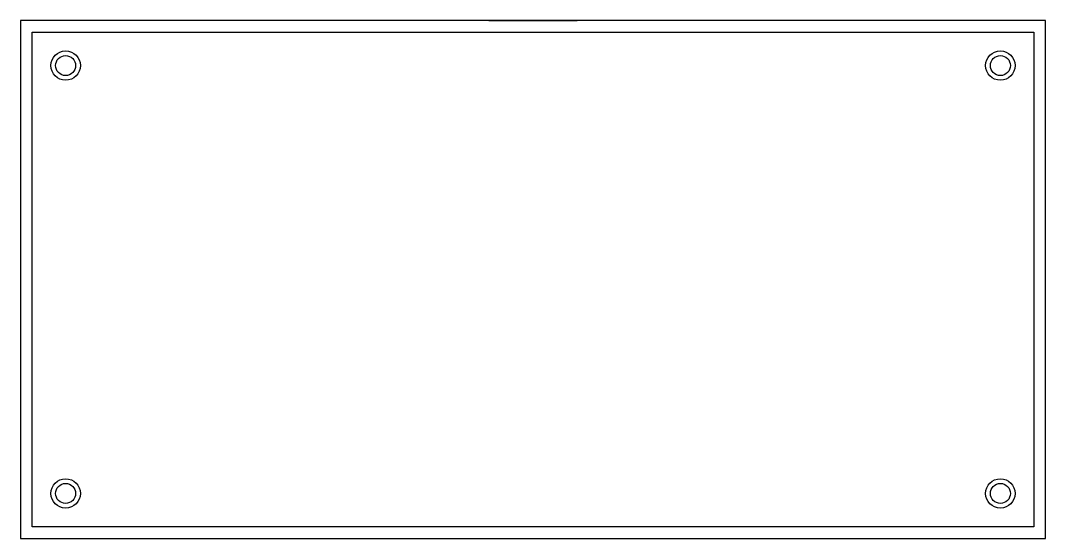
# Model space of a CAD drawing. Header units: millimetres. Extents: x 0 to 174, y 0 to 88.
import ezdxf

# ---------------------------------------------------------------- set-up
doc = ezdxf.new("R2010")
doc.units = ezdxf.units.MM

msp = doc.modelspace()

# ---------------------------------------------------------------- linework, layer by layer
for p, q in [((2, 86), (172, 86)), ((2, 2), (2, 86)), ((172, 86), (172, 2)), ((172, 2), (2, 2))]:
    msp.add_line(p, q)
msp.add_lwpolyline([(0, 0), (174, 0), (174, 88), (0, 88)], close=True)
at = {"extrusion": (-8.16716e-17, 1, 0), "elevation": 88}
msp.add_lwpolyline([(-94.5, 10.5), (-79.5, 10.5), (-79.5, 4.5), (-94.5, 4.5)], close=True, dxfattribs=at)
for centre, radius in [((7.66, 80.34), 2.5), ((7.66, 80.34), 1.7), ((166.34, 80.34), 2.5), ((166.34, 80.34), 1.7), ((7.66, 7.66), 2.5), ((7.66, 7.66), 1.7), ((166.34, 7.66), 2.5), ((166.34, 7.66), 1.7)]:
    msp.add_circle(centre, radius)

doc.saveas('drawing.dxf')
